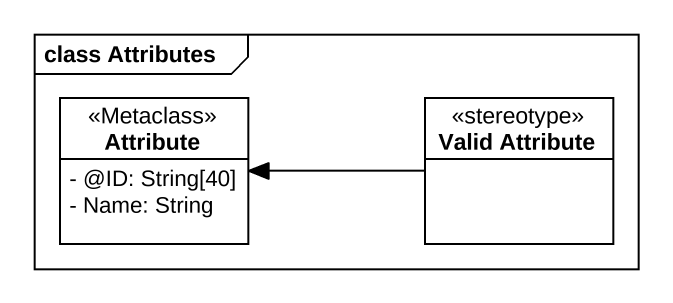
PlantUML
@startuml
mainframe class Attributes
hide circle
hide empty members
skinparam classAttributeIconSize 0
class Attribute <<Metaclass>> {
  - @ID: String[40]
  - Name: String
}
class "Valid Attribute" as Valid_Attribute <<stereotype>>
Valid_Attribute -left-> Attribute
@enduml
